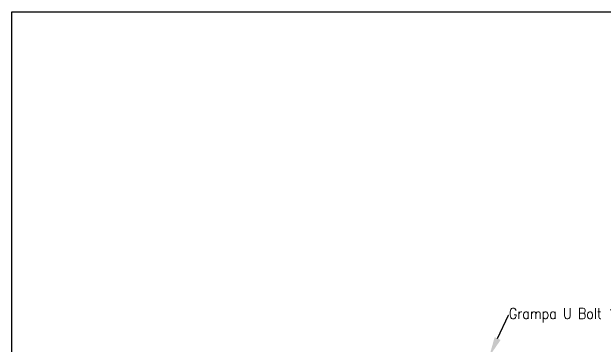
# Model space of a CAD drawing. Header units: millimetres. Extents: x -17263 to -7565, y 1486 to 4446.
# Drawn here: x -11664 to -10845, y 3985 to 4446 of the extents above; entities that cross this region are included whole.
import ezdxf
from ezdxf import colors
from ezdxf.entities.mleader import LeaderData, LeaderLine
from ezdxf.math import Vec2, Vec3

# ---------------------------------------------------------------- set-up
doc = ezdxf.new("R2010")
doc.units = ezdxf.units.MM
doc.layers.add('Canalización nueva', color=6, linetype='Continuous')
doc.styles.get("Standard").update_dxf_attribs({"font": 'arial.ttf'})

msp = doc.modelspace()

# ---------------------------------------------------------------- linework, layer by layer
msp.add_lwpolyline([(-11663.84, 4446.27), (-9738.84, 4446.27), (-9738.84, 3311.27), (-10613.84, 3311.27), (-10613.84, 3061.27), (-11663.84, 3061.27), (-11663.84, 4446.27)], close=True)

# ---------------------------------------------------------------- leaders
at = {"layer": 'Canalización nueva'}
ml = msp.add_multileader_mtext('Standard', dxfattribs=at)
ml.set_content('\\A1;{\\Fromans|c0;\\W0.85;Grampa U Bolt 1" }', color=256)
ml.set_leader_properties()
ml.build(insert=Vec2(0, 0))
ml.multileader.update_dxf_attribs({"dogleg_length": 0.36, "arrow_head_size": 27.61})
ctx = ml.context
ctx.base_point, ctx.char_height, ctx.arrow_head_size, ctx.landing_gap_size, ctx.plane_origin = Vec3(-10976.45, 4026.25), 15, 27.61, 0.00994, Vec3(-11106.96, 4127.41)
notes = []
notes.append((ctx, [(0, (1, 1, 0), (-10976.81, 4026.25), (1, 0), 0.36, [(0, [(-11003.76, 3969.07)], 0, [])])]))
ctx.mtext.insert, ctx.mtext.width, ctx.mtext.flow_direction = Vec3(-10976.44, 4036.25), 587.0217, 5
for ctx, leaders in notes:
    for number, flags, end, landing, length, lines in leaders:
        leader = LeaderData()
        leader.index, (leader.has_last_leader_line, leader.has_dogleg_vector, leader.attachment_direction) = number, flags
        leader.last_leader_point, leader.dogleg_vector, leader.dogleg_length = Vec3(end), Vec3(landing), length
        for number, points, colour, breaks in lines:
            line = LeaderLine()
            line.index, line.vertices, line.color, line.breaks = number, Vec3.list(points), colors.encode_raw_color(colour), breaks
            leader.lines.append(line)
        ctx.leaders.append(leader)

doc.saveas('drawing.dxf')
